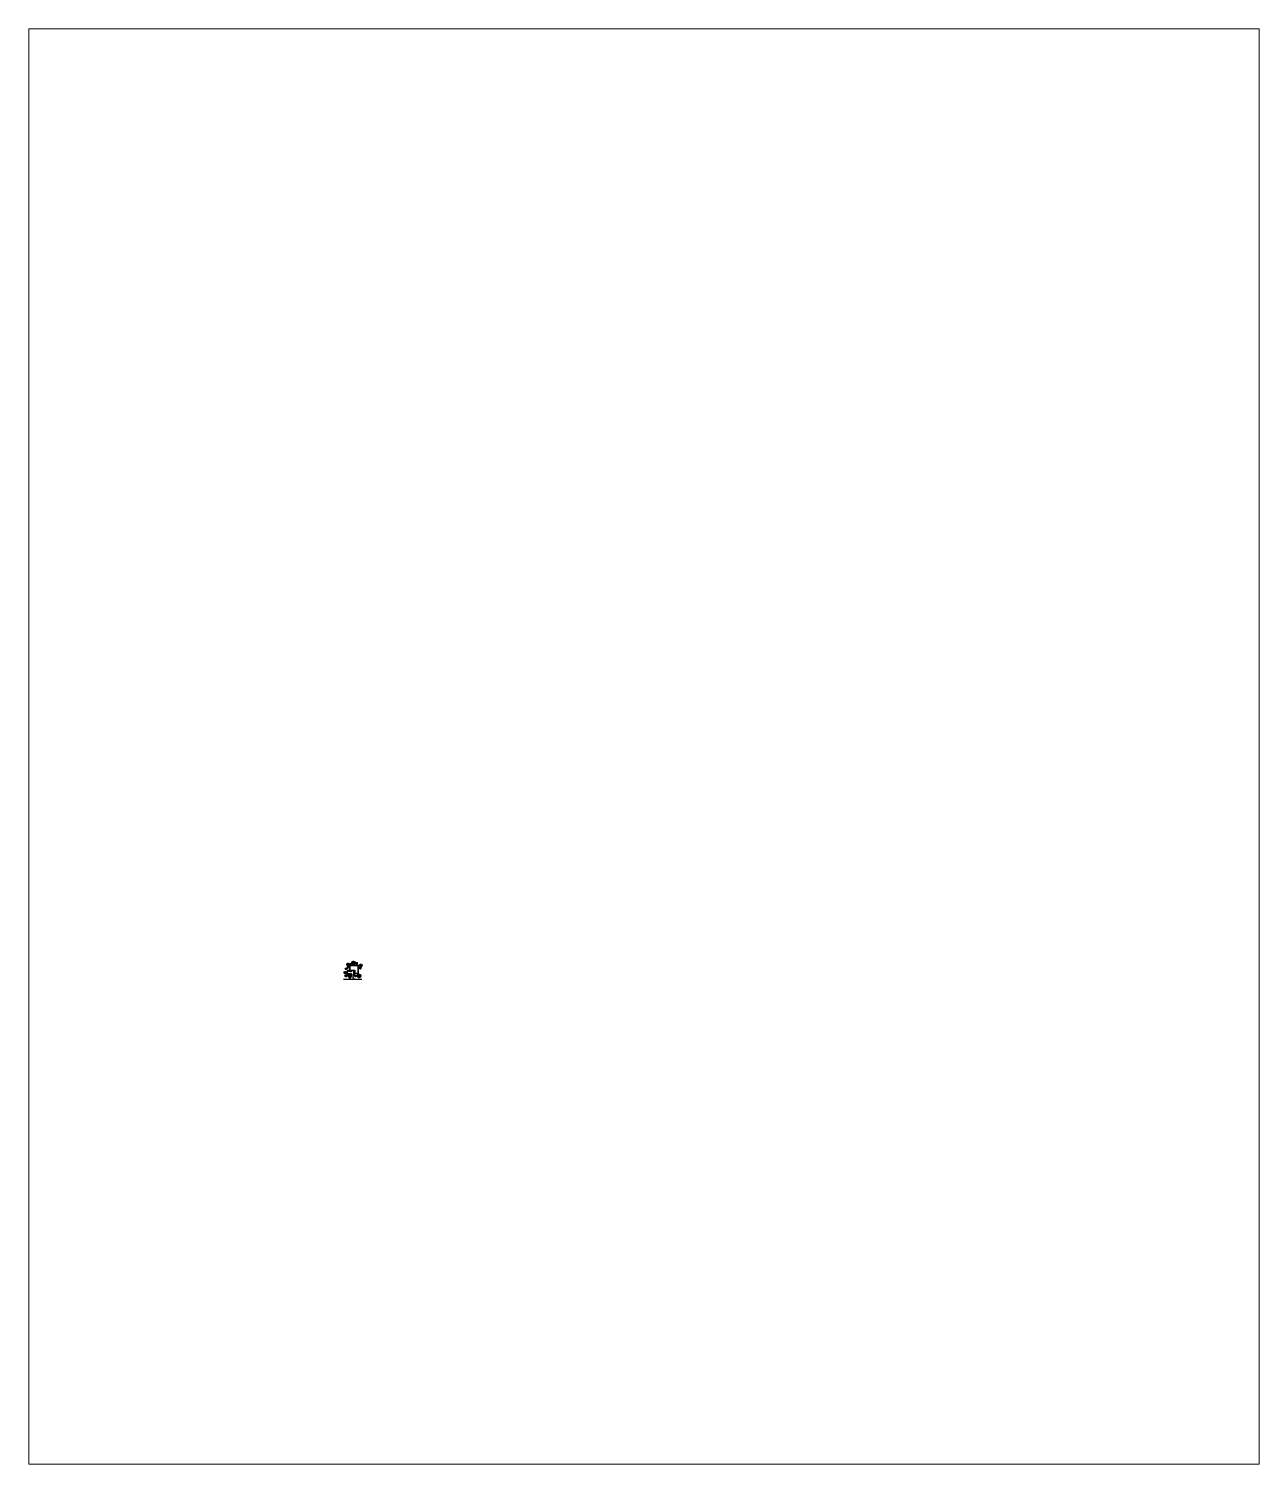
# Paper-space layout 'ISO A4-Portrait' of a CAD drawing. Header units: millimetres. Extents: x 11 to 181, y 55 to 253.
# The model-space entities are those that its viewports show. They can reach past a viewport. Long polylines and large blocks are cut down to what shows.
import ezdxf

# ---------------------------------------------------------------- set-up
doc = ezdxf.new("R2010")
doc.units = ezdxf.units.MM
doc.header["$LTSCALE"] = 6
doc.linetypes.add('PHANTOM', pattern=[2.5, 1.25, -0.25, 0.25, -0.25, 0.25, -0.25])
for name, color, linetype in [('Building', 7, 'Continuous'), ('Parking', 62, 'Continuous'), ('Pavement Edge - New', 200, 'Continuous'), ('Property Line', 7, 'PHANTOM'), ('Text', 250, 'Continuous'), ('Tree Line', 3, 'Continuous')]:
    doc.layers.add(name, color=color, linetype=linetype)
doc.layers.add('Viewports', color=8, linetype='Continuous', plot=False)

# ---------------------------------------------------------------- blocks, each defined once
blk = doc.blocks.new('*U12')
at = {"layer": 'Parking'}
blk.add_line((0, 2.65), (0, -2.65), dxfattribs=at)
blk = doc.blocks.new('*U13')
at = {"layer": 'Parking', "color": 0, "linetype": 'ByBlock', "lineweight": -2, "transparency": 16777216}
for p in [(0, 0), (2.7, 0), (5.4, 0), (8.1, 0), (10.8, 0), (13.5, 0), (16.2, 0)]:
    blk.add_blockref('*U12', p, dxfattribs=at)
blk = doc.blocks.new('*U14')
at = {"layer": 'Parking'}
blk.add_line((0, 2.65), (0, -2.65), dxfattribs=at)
blk = doc.blocks.new('*U15')
at = {"layer": 'Parking', "color": 0, "linetype": 'ByBlock', "lineweight": -2, "transparency": 16777216}
for p in [(0, 0), (2.7, 0), (5.4, 0), (8.1, 0), (10.8, 0)]:
    blk.add_blockref('*U14', p, dxfattribs=at)
blk = doc.blocks.new('Tree - deciduous plan')
for p, q in [((-59.7219, 2.8025), (-12.0106, 12.0565)), ((-32.2571, 20.6333), (-59.1937, 9.348)), ((-58.6656, 12.7336), (-35.9543, 7.5424)), ((-57.081, 17.9248), (-47.0458, 14.7649)), ((-56.0247, 20.859), (-20.8134, 20.859)), ((-54.7923, 24.4702), (-47.75, 21.0847)), ((-54.6162, -24.7335), (-20.2853, 0.0941)), ((-53.2078, 27.4044), (-40.1797, 20.859)), ((-49.8627, 32.8214), (-32.7853, 32.8214)), ((-45.8134, 38.2383), (-40.5318, 33.0471)), ((-43.8768, 36.4326), (-44.405, 40.2696)), ((42, 42), (-42, -42)), ((42, -42), (-42, 42)), ((-40.1797, 44.558), (-36.4825, 43.2038)), ((-37.0107, 47.0408), (-35.25, 35.5298)), ((-32.6092, 50.4264), (-23.2782, 23.5674)), ((-31.2008, 51.1035), (-0.2149, 20.1818)), ((-26.4472, 46.5894), (-26.2712, 53.8116)), ((-22.0458, 42.0753), (-16.5881, 57.6486)), ((-21.1656, 55.8436), (-0.0388, 45.0094)), ((-12.5388, 54.9406), (-7.9613, 59.4546)), ((-12.3627, 32.1443), (-12.5388, 58.7776)), ((-5.3205, 59.6806), (16.5105, 16.7963)), ((2.426, 54.9406), (-1.4472, 59.9056)), ((0, 59.9996), (0, -60)), ((0.4894, 48.6208), (3.6584, 59.6806)), ((18.2711, 35.5298), (5.419, 59.6806)), ((9.8203, 51.5549), (12.8133, 58.5516)), ((19.6795, 19.5047), (16.3344, 57.6486)), ((17.0387, 51.1035), (23.2006, 55.1666)), ((17.7429, 43.6552), (25.4894, 54.2636)), ((54.3626, 25.3731), (20.9119, 0.3198)), ((23.3767, 23.3417), (53.3063, 27.4044)), ((29.3626, -6.6771), (59.4682, 7.091)), ((31.6513, 50.8778), (30.2429, 30.5643)), ((31.1232, 42.5267), (35.8767, 48.1693)), ((36.2288, 25.1474), (48.9049, 35.0784)), ((37.1091, 37.1098), (46.6161, 37.5612)), ((38.5175, 13.4107), (58.2359, 13.6364)), ((-60, 0), (60, 0)), ((-59.7219, -4.8714), (-54.2641, -6.6771)), ((-45.2853, -0.1316), (-59.0177, -10.0627)), ((-58.4895, -12.3197), (-36.4825, -11.6426)), ((-57.081, -18.4138), (-45.2853, -17.9624)), ((-52.6797, -18.188), (-55.4966, -22.0251)), ((-53.2078, -27.442), (-16.7641, -16.6081)), ((-38.9472, -29.0219), (-51.4472, -30.6018)), ((-47.2219, -19.3166), (-50.2148, -26.3135)), ((-46.5177, -30.1504), (-49.5106, -33.536)), ((-32.4331, -32.4075), (-48.1021, -35.5674)), ((-43.7008, -34.6645), (-46.6937, -37.373)), ((-35.9543, -22.4765), (-44.0529, -40.5329)), ((-24.6867, -37.8244), (-38.7712, -45.7241)), ((-26.2712, -43.9185), (-34.7219, -48.6583)), ((-19.9331, -20.2194), (-28.5599, -52.721)), ((-14.6515, -36.2445), (-27.6797, -52.9467)), ((-14.6515, -47.3041), (-25.0388, -54.3009)), ((-21.5177, -45.4984), (-19.9331, -56.1065)), ((-14.8275, -15.0282), (-14.6515, -57.6865)), ((-14.6515, -32.1818), (-3.912, -59.4922)), ((-8.4895, -47.5298), (-11.4825, -58.5893)), ((-10.074, -10.0627), (-2.5036, -59.7178)), ((-6.3768, -52.721), (-9.3698, -58.815)), ((-6.2008, -36.2445), (17.919, -57.0094)), ((-0.0388, -19.0909), (25.8415, -53.8495)), ((8.4119, -53.1724), (3.8344, -59.4922)), ((5.9471, -46.6269), (10.5246, -58.5893)), ((9.2922, -9.1598), (59.6443, -2.8401)), ((18.6232, -18.6394), (26.7218, -53.3981)), ((18.7992, -18.6394), (57.3556, -17.2853)), ((22.8485, -36.4702), (35.3485, -48.4326)), ((24.7852, -44.8213), (23.0246, -54.978)), ((26.3697, -18.4138), (58.9401, -9.8369)), ((30.419, -30.1504), (32.3556, -50.0125)), ((31.4753, -31.279), (49.6091, -33.3103)), ((38.1654, -18.188), (52.426, -29.0219)), ((41.5105, -32.6332), (46.088, -38.0501)), ((45.9119, -24.0564), (55.595, -22.2508))]:
    blk.add_line(p, q)
blk.add_circle((0, 0), 60)
blk = doc.blocks.new('Clump of Trees or Bushes - plan')
for points in [[(-10.993, 56.487), (-9.228, 58.426), (-10.144, 63.512), (-8.923, 67.033), (-3.43, 69.772), (2.673, 72.119), (-2.82, 71.728), (-10.449, 71.728), (-13.195, 74.075), (-13.806, 83.073), (-16.857, 86.594), (-22.045, 92.071), (-22.961, 94.81), (-22.656, 98.722), (-28.759, 100.678), (-31.811, 99.113), (-35.472, 101.461), (-45.543, 109.676), (-49.815, 108.503), (-55.308, 106.155), (-59.58, 106.938), (-60.801, 113.98), (-63.242, 104.982), (-67.209, 106.938), (-70.872, 104.59), (-74.839, 104.982), (-80.637, 101.461), (-86.435, 101.069), (-90.402, 97.548), (-90.402, 94.419), (-93.454, 90.898), (-98.947, 90.115), (-105.66, 90.115), (-101.083, 87.768), (-98.031, 82.682), (-100.778, 77.596), (-103.829, 74.466), (-103.219, 69.772), (-104.134, 65.077), (-108.102, 62.73), (-104.439, 60.774), (-102.609, 55.297), (-103.829, 50.211), (-102.303, 44.342), (-98.947, 41.995), (-98.031, 38.865), (-98.031, 34.953), (-93.148, 32.606), (-90.707, 29.476), (-91.317, 22.434), (-93.454, 17.348), (-89.487, 21.26), (-85.519, 23.999), (-82.468, 23.216), (-78.806, 19.304), (-74.228, 15.783), (-69.956, 15.392), (-59.886, 12.653), (-58.254, 7.074)], [(59.448, 5.262), (60.936, 4.858), (62.652, -1.011), (63.415, 4.858), (64.178, 5.836), (66.848, 6.814), (69.709, 6.569), (73.905, 7.792), (76.385, 9.748), (79.627, 10.237), (81.153, 12.438), (84.014, 15.127), (84.205, 17.084), (85.158, 17.573), (88.591, 16.839), (85.73, 20.262), (88.591, 20.751), (89.545, 21.974), (90.689, 24.174), (91.452, 24.663), (90.499, 25.886), (91.261, 31.999), (92.596, 33.466), (92.024, 36.645), (92.787, 38.845), (96.22, 40.557), (100.035, 42.024), (96.602, 41.779), (91.834, 41.779), (90.117, 43.246), (89.736, 48.871), (87.828, 51.071), (84.586, 54.494), (84.014, 56.206), (84.205, 58.651), (80.39, 59.873), (78.483, 58.895), (76.194, 60.362), (69.9, 65.497), (67.23, 64.764), (63.797, 63.297), (61.126, 63.786), (60.364, 68.187), (58.838, 62.563), (56.358, 63.786), (54.07, 62.319), (51.59, 62.563), (47.966, 60.362), (44.343, 60.118), (41.863, 57.917), (41.863, 55.961), (39.956, 53.761), (36.523, 53.272), (32.327, 53.272), (35.187, 51.805), (36.641, 49.381)]]:
    blk.add_lwpolyline(points)
for points in [[(-4.577, 66.508), (-7.629, 55.261), (-12.588, 57.706), (-17.166, 54.772), (-22.125, 55.261), (-29.372, 50.86), (-36.62, 50.371), (-41.579, 45.969), (-41.579, 42.057), (-45.393, 37.656), (-52.259, 36.678), (-60.651, 36.678), (-54.93, 33.743), (-51.115, 27.386), (-54.548, 21.029), (-58.363, 17.116), (-57.6, 11.248), (-58.744, 5.38), (-63.703, 2.446), (-59.126, 0), (-56.837, -6.846), (-58.363, -13.203), (-56.455, -20.539), (-52.259, -23.473), (-51.115, -27.385), (-51.115, -32.275), (-45.012, -35.21), (-41.96, -39.122), (-42.723, -47.924), (-45.393, -54.282), (-40.434, -49.391), (-35.475, -45.968), (-31.661, -46.946), (-27.083, -51.837), (-21.362, -56.238), (-16.021, -56.727), (-3.433, -60.15), (0, -71.887), (1.526, -60.15), (3.052, -58.194), (8.392, -56.238), (14.114, -56.727), (22.506, -54.282), (27.465, -50.369), (33.949, -49.391), (37.001, -44.99), (42.723, -39.611), (43.104, -35.699), (45.012, -34.721), (51.878, -36.188), (46.156, -29.341), (51.878, -28.363), (53.785, -25.918), (56.074, -21.517), (57.6, -20.539), (55.692, -18.094), (57.218, -5.868), (59.888, -2.934), (58.744, 3.424), (60.27, 7.825), (67.136, 11.248), (74.765, 14.182), (67.899, 13.693), (58.363, 13.693), (54.93, 16.627), (54.167, 27.875), (50.352, 32.276), (43.867, 39.123), (42.723, 42.546), (43.104, 47.436), (35.475, 49.882), (31.661, 47.925), (27.083, 50.86), (14.495, 61.129), (9.155, 59.662), (2.289, 56.728), (-3.052, 57.706)], [(-58.055, 61.947), (-58.97, 60.774), (-57.139, 60.774)], [(-1.144, 1.468), (-2.289, 0), (0, 0)], [(62.08, 35.667), (61.508, 34.933), (62.652, 34.933)]]:
    blk.add_lwpolyline(points, close=True)

msp = doc.modelspace()

# ---------------------------------------------------------------- linework, layer by layer
at = {"layer": 'Building'}
msp.add_lwpolyline([(118.6, 52.4), (118.6, 82.7), (83.3, 82.7), (83.3, 65.4), (104.3, 65.4), (104.3, 52.4)], close=True, dxfattribs=at)
at = {"layer": 'Parking'}
for p, q in [((81.8, 63.9), (73.2, 63.9)), ((73.2, 63.9), (73.2, 63.9)), ((102.8, 61.2), (97.5, 61.2)), ((72.7, 58.1), (72.7, 52.3)), ((73.2, 46.5), (86.7, 46.5)), ((86.7, 46.5), (86.7, 50.8)), ((87.7, 53.5), (87.7, 53.5)), ((88.7, 50.8), (88.7, 37.7)), ((96, 47.2), (96, 37.7)), ((96.5, 47.7), (102.8, 47.7)), ((102.8, 58.5), (97.5, 58.5)), ((102.8, 55.8), (97.5, 55.8)), ((102.8, 53.1), (97.5, 53.1)), ((102.8, 50.4), (97.5, 50.4))]:
    msp.add_line(p, q, dxfattribs=at)
for centre, radius, start, end in [((72.7, 58.6), 0.5, 270, 0), ((72.7, 51.8), 0.5, 0, 90), ((78.7, 37.7), 10, 270, 0), ((87.7, 50.8), 1, 90, 180), ((87.7, 50.8), 1, 0, 90), ((96.5, 47.2), 0.5, 90, 180), ((106, 37.7), 10, 180, 270)]:
    msp.add_arc(centre, radius, start, end, dxfattribs=at)
at = {"layer": 'Pavement Edge - New'}
for p, q in [((120.1, 84.2), (81.8, 84.2)), ((81.8, 84.2), (81.8, 63.9)), ((81.8, 63.9), (102.8, 63.9)), ((102.8, 63.9), (102.8, 47.7)), ((120.1, 50.9), (120.1, 84.2)), ((102.8, 47.7), (104.3, 47.7)), ((104.3, 47.7), (104.3, 50.4)), ((104.8, 50.9), (120.1, 50.9))]:
    msp.add_line(p, q, dxfattribs=at)
msp.add_arc((104.8, 50.4), 0.5, 90, 180, dxfattribs=at)
at = {"layer": 'Property Line'}
msp.add_line((58.1, 27.7), (133.6, 27.7), dxfattribs=at)

# ---------------------------------------------------------------- block references
at = {"layer": 'Parking'}
for name, p in [('*U13', (73.2, 61.2)), ('*U15', (73.2, 49.1))]:
    msp.add_blockref(name, p, dxfattribs=at)
at = {"layer": 'Text', "xscale": 0.127, "yscale": 0.127, "zscale": 25.4}
msp.add_blockref('Tree - deciduous plan', (122, 41.1), dxfattribs=at)
at = {"layer": 'Tree Line', "zscale": 25.4}
for name, p, xscale, yscale in [('Tree - deciduous plan', (64.9, 54.5), 0.08889999999999999, 0.08889999999999999), ('Tree - deciduous plan', (67.9, 70.5), 0.0508, 0.0508), ('Tree - deciduous plan', (76.5, 88.5), 0.08889999999999999, 0.08889999999999999), ('Tree - deciduous plan', (98.9, 94.7), 0.127, 0.127), ('Tree - deciduous plan', (111.8, 93.3), 0.0635, 0.0635), ('Tree - deciduous plan', (126.7, 74), 0.0635, 0.0635), ('Tree - deciduous plan', (129.5, 84.9), 0.08889999999999999, 0.08889999999999999), ('Tree - deciduous plan', (67.4, 41.1), 0.0635, 0.0635), ('Clump of Trees or Bushes - plan', (82.3, 37.3), 0.0635, 0.0635), ('Tree - deciduous plan', (122, 41.1), 0.127, 0.127)]:
    msp.add_blockref(name, p, dxfattribs=dict(at, xscale=xscale, yscale=yscale))
for p, xscale, yscale, rotation in [((75.6, 77.1), 0.0381, 0.0381, 249.2007231224519), ((87.6, 89.5), 0.0381, 0.0381, 156.7999770514628), ((107.4, 41.3), -0.03809999999999999, 0.03809999999999999, 116.4513840538858)]:
    msp.add_blockref('Clump of Trees or Bushes - plan', p, dxfattribs=dict(at, xscale=xscale, yscale=yscale, rotation=rotation))

psp = doc.layouts.new('ISO A4-Portrait')

# ---------------------------------------------------------------- viewports
at = {"layer": 'Viewports'}
psp.add_viewport(center=(96.38, 154.07), size=(169.97, 198.247), view_center_point=(1302.78, 991.51), view_height=5947.396, dxfattribs=at)

doc.saveas('drawing.dxf')
